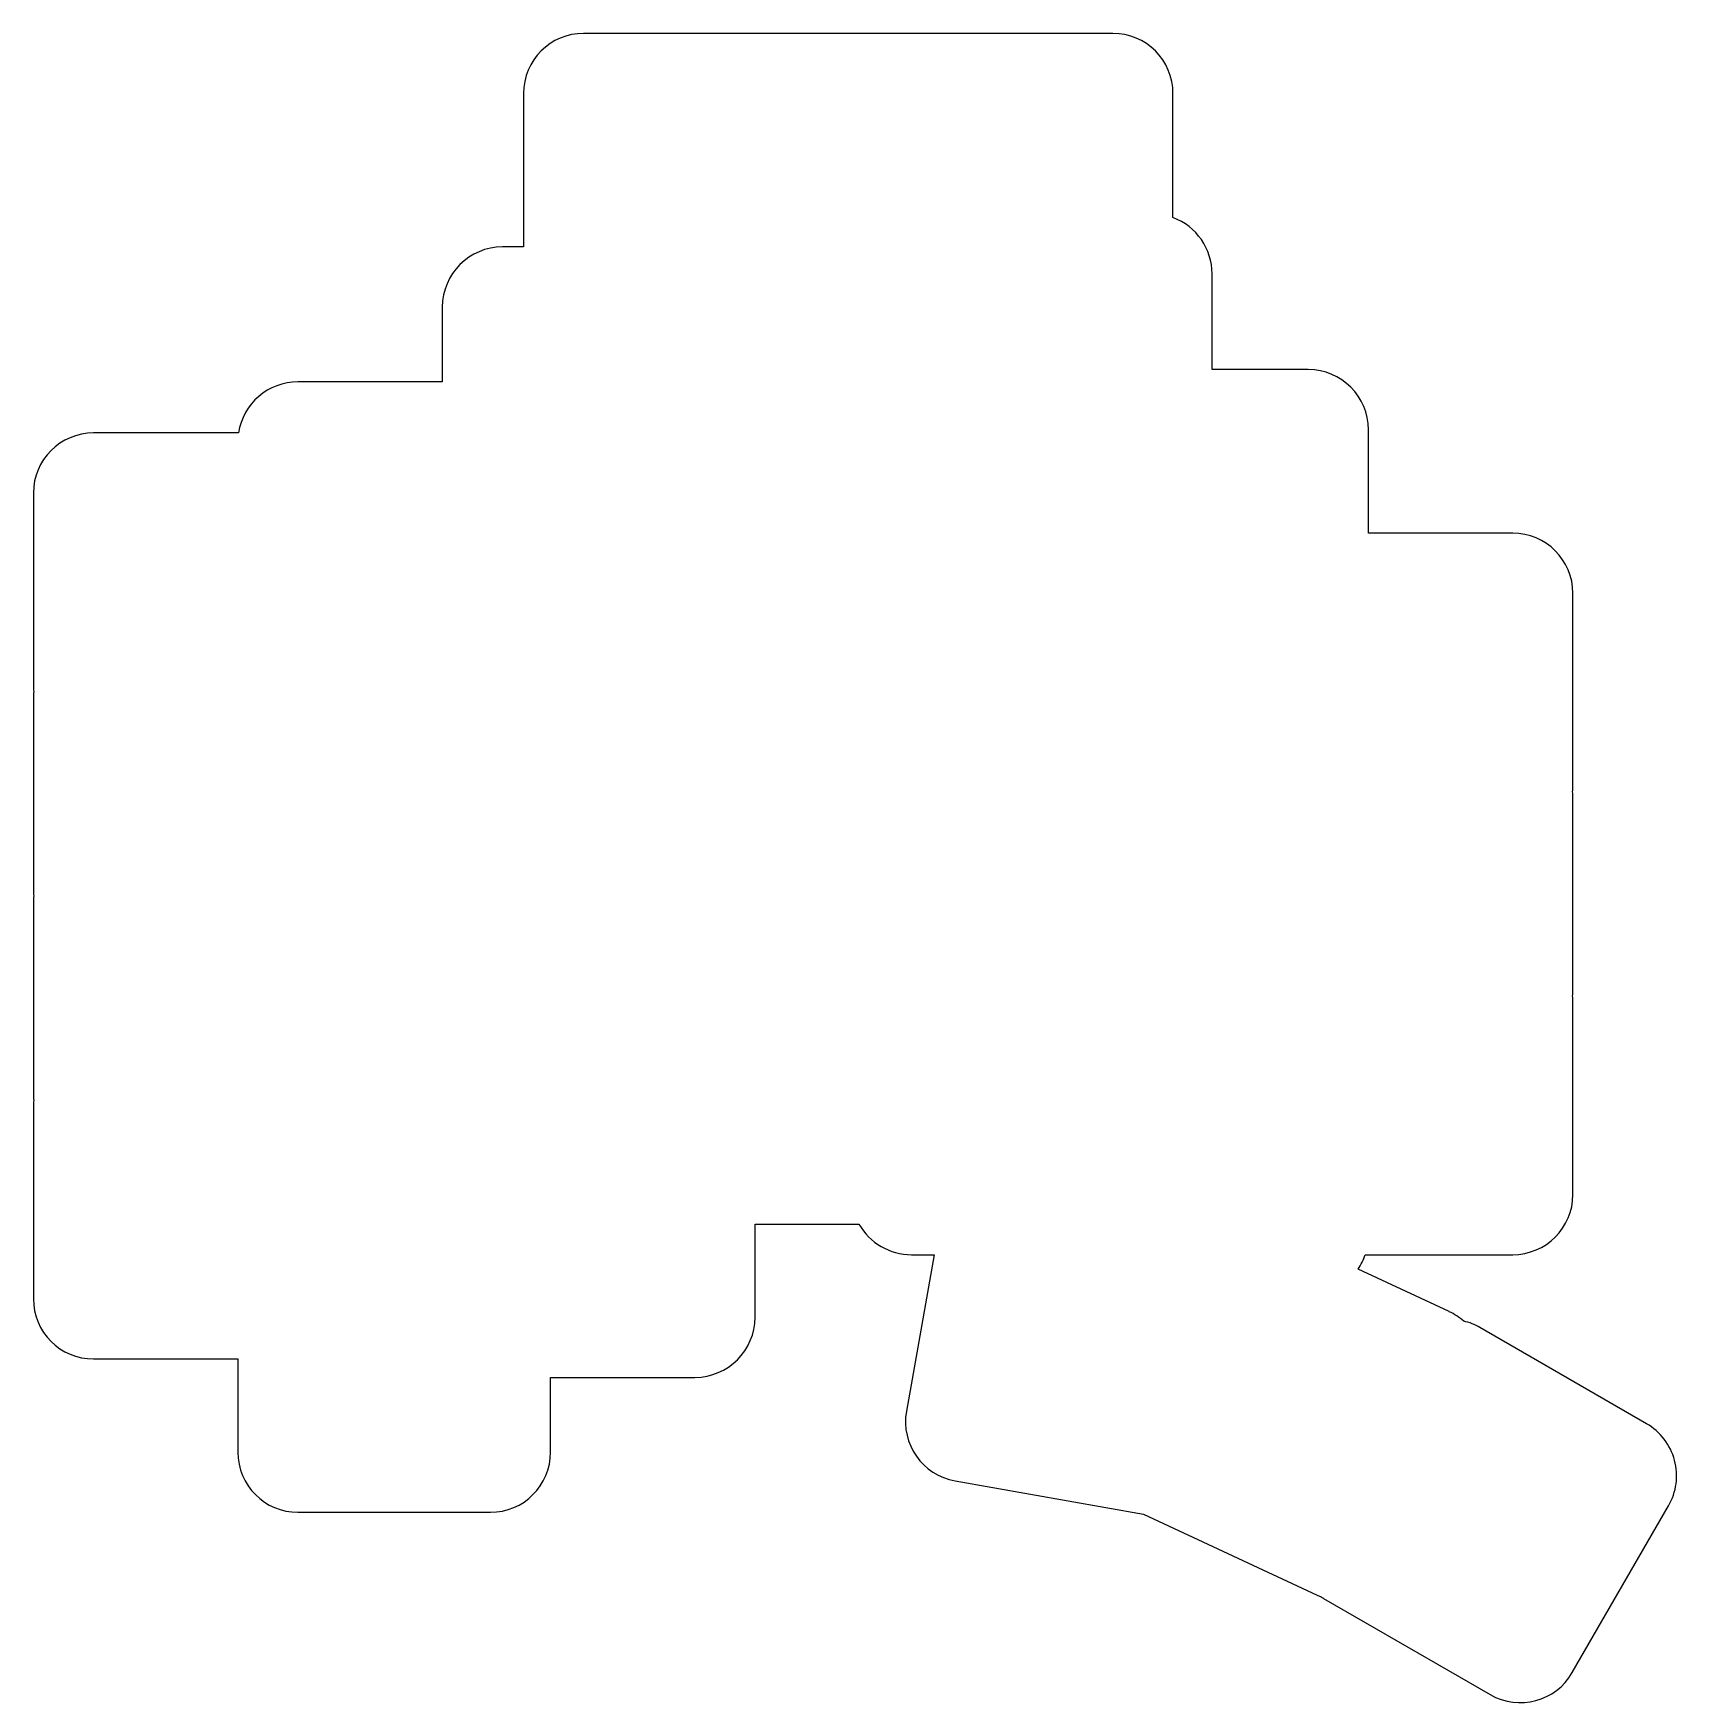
# Model space of a CAD drawing. Header units: millimetres. Extents: x 22 to 159, y -175 to -36.
import ezdxf

# ---------------------------------------------------------------- set-up
doc = ezdxf.new("R2010")
doc.units = ezdxf.units.MM

msp = doc.modelspace()

# ---------------------------------------------------------------- linework, layer by layer
for p, q in [((111.75, -35.77), (67.75, -35.77)), ((62.75, -40.77), (62.75, -53.53)), ((116.75, -51.09), (116.75, -40.77)), ((62.75, -53.53), (61, -53.53)), ((120, -63.73), (120, -55.77)), ((56, -58.53), (56, -64.75)), ((128, -63.73), (120, -63.73)), ((56, -64.75), (44, -64.75)), ((39.06, -69), (27, -69)), ((133, -77.33), (133, -68.73)), ((22, -74), (22, -90)), ((145, -77.33), (133, -77.33)), ((150, -98.33), (150, -82.33)), ((22, -91), (22, -107)), ((150, -115.33), (150, -99.33)), ((22, -108), (22, -124)), ((150, -132.33), (150, -116.33)), ((22, -125), (22, -141)), ((82, -142.53), (82, -134.78)), ((82, -134.78), (90.64, -134.78)), ((96.88, -137.33), (94.59, -150.35)), ((95, -137.33), (96.88, -137.33)), ((132.74, -137.33), (145, -137.33)), ((139.72, -142.06), (132.14, -138.53)), ((156.12, -151.39), (142.27, -143.39)), ((27, -146), (39, -146)), ((39, -146), (39, -153.75)), ((65, -153.75), (65, -147.53)), ((65, -147.53), (77, -147.53)), ((98.64, -156.14), (114.31, -158.91)), ((149.95, -172.08), (157.95, -158.22)), ((44, -158.75), (60, -158.75)), ((114.31, -158.91), (128.73, -165.63)), ((129.27, -165.91), (143.12, -173.91))]:
    msp.add_line(p, q)
for centre, start, end in [((67.75, -40.77), 90, 180), ((111.75, -40.77), 0, 90), ((115, -55.77), 0, 69.5127), ((61, -58.53), 90, 180), ((128, -68.73), 0, 90), ((44, -69.75), 90, 171.3731), ((27, -74), 90, 180), ((145, -82.33), 0, 90), ((27, -90), 180, 185.7392), ((27, -91), 174.2608, 180), ((145, -98.33), 354.2608, 360), ((145, -99.33), 0, 5.7392), ((27, -107), 180, 185.7392), ((27, -108), 174.2608, 180), ((145, -115.33), 354.2608, 360), ((145, -116.33), 0, 5.7392), ((27, -124), 180, 185.7392), ((27, -125), 174.2608, 180), ((145, -132.33), 270, 360), ((95, -132.33), 209.3406, 270), ((128, -135.73), 325.9103, 341.3371), ((27, -141), 180, 270), ((77, -142.53), 270, 360), ((137.6, -146.6), 48.3862, 65), ((139.77, -147.72), 60, 76.6138), ((99.51, -151.22), 170, 259.9906), ((153.62, -155.72), 330, 420), ((44, -153.75), 180, 270), ((60, -153.75), 270, 360), ((130.84, -161.1), 245, 248.4849), ((131.77, -161.58), 236.5151, 240), ((145.62, -169.58), 240, 330)]:
    msp.add_arc(centre, 5, start, end)

doc.saveas('drawing.dxf')
